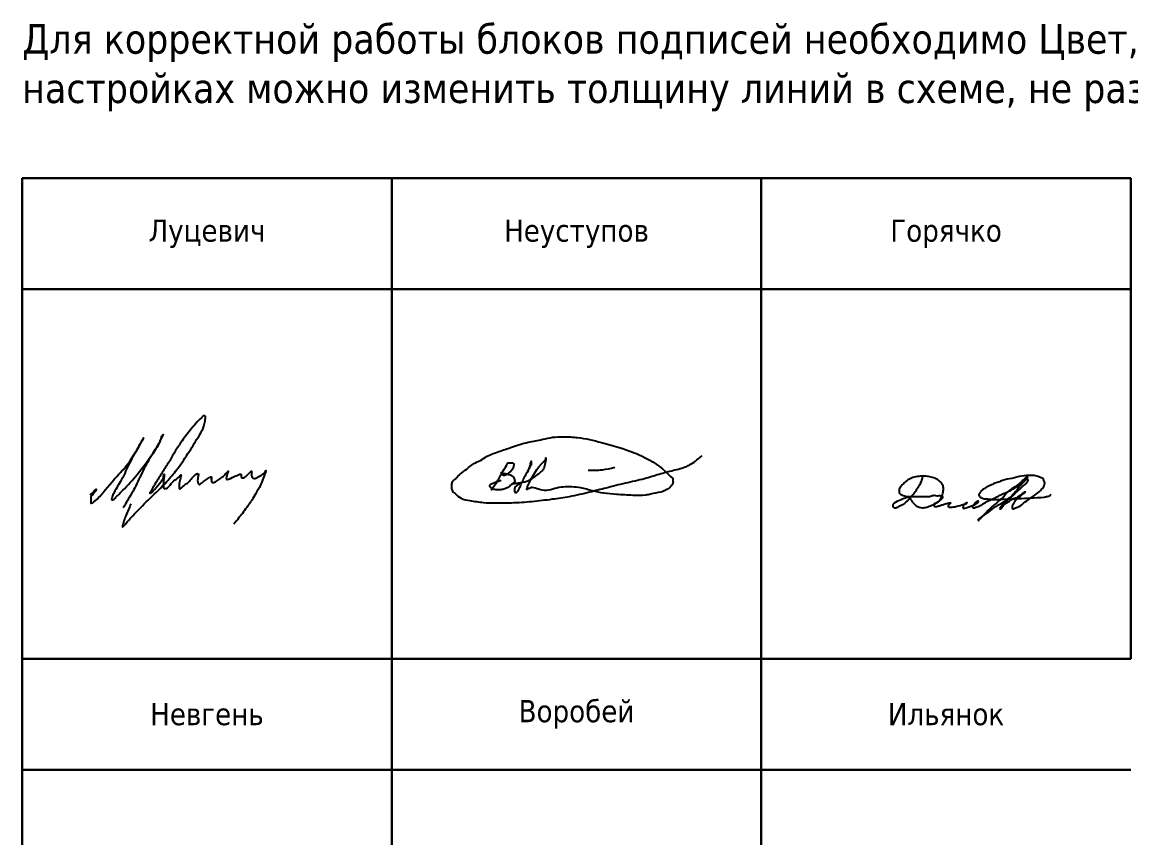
# Model space of a CAD drawing. Header units: millimetres. Extents: x 14 to 314, y 70 to 546.
# Drawn here: x 13.9 to 163.9, y 435.4 to 545.7 of the extents above; entities that cross this region are included whole.
import ezdxf

# ---------------------------------------------------------------- set-up
doc = ezdxf.new("R2010")
doc.units = ezdxf.units.MM
doc.layers.get('0').update_dxf_attribs({"lineweight": 30})
doc.layers.add('Подписи', color=143, linetype='Continuous', lineweight=25)
doc.styles.add('comments', font='tahoma.ttf')

# ---------------------------------------------------------------- blocks, each defined once
blk = doc.blocks.new('LMN_sign')
for points in [[(5.512730220399817, -1.20101698553276), (5.160676723576216, -1.962294980848469), (4.815808145902565, -2.81693748693624), (4.542787682367816, -3.571033490422224), (4.384723770511528, -4.181492423342092), (4.384723770511528, -4.271803930654869), (4.384723770511528, -4.309977192254678), (4.384723770511528, -4.329064168808031), (4.405254192154501, -4.317210924345886), (4.568227204207972, -4.154237912292444), (5.994548593045693, -2.551851731307579), (8.10040169280552, -0.4459986315477522), (10.34337491747743, 1.796974593124162), (11.70686851983146, 3.429116197795793), (13.42815816770326, 5.902067670507449), (14.71909065872137, 8.006362924823975), (15.15738647095509, 8.76551354035746), (15.36769741095145, 9.324140177875961), (15.53131834979467, 10.03724018813796), (15.5835229445363, 10.38556056831555), (15.5835229445363, 10.60508430991808), (15.48186008144967, 10.66377939128773), (15.41948194850062, 10.69979342313741), (15.28620153088218, 10.69979342313741), (15.17634291324316, 10.58993480549839), (15.03953475156089, 10.45312664381612), (13.56740058644959, 8.815120483110832), (12.27828668045549, 7.099062851256804), (11.44819419265923, 5.842232951747519), (10.65113934498683, 4.461693459159846), (9.743755545001022, 3.027141097027084), (8.835057736151839, 1.583369883320643), (8.395426952029652, 0.8219070286496617), (8.1615235206026, 0.4167744013532797), (8.066994762692957, 0.253045789877433), (8.16491130952295, 0.253045789877433), (8.238529429950887, 0.2955492315237507), (8.686938107664076, 0.7439579092369115), (9.571001818688273, 1.791660093508426), (9.742485336622394, 2.023976023331329), (9.9096843374912, 2.313573187810846), (9.944852479140991, 2.691797537442199), (10.00305757634385, 2.792611723057036), (10.00305757634385, 2.722279166544126), (9.961485852473743, 2.259514375831486), (9.922675007150701, 1.647113691221193), (9.922675007150701, 1.196308514286216), (9.922675007150701, 0.9420420773719798), (10.0823051213643, 0.8498795879599754), (10.79475009045404, 1.333220679157648), (11.4916794199828, 2.030150008686405), (12.16581990957752, 2.611674002941413), (12.27830916735462, 2.724163260718512), (12.27830916735462, 2.552997558427137), (12.0777844494753, 1.715246494128678), (12.01908336913243, 1.152926821869755), (12.08756796286571, 0.8350936028502929), (12.64522176195737, 1.245831480478728), (13.28794827896172, 1.716260243408669), (13.76244383027552, 2.288359899342481), (14.16593326323073, 2.691849332297693), (14.48819355599937, 2.877906399076778), (14.61359979899885, 2.877906399076778), (14.61359979899885, 2.542626336256717), (14.53533276923577, 2.126998121037218), (14.53533276923577, 1.740709165335375), (14.71585181255409, 1.428041010574304), (15.17740503851601, 1.694518889828771), (15.74847442396299, 2.107439536701463), (16.24735040884332, 2.414876507453158), (16.36628676670659, 2.43081115657435), (16.38468683921576, 2.202773427213657), (16.38468683921576, 1.974002194566651), (16.43985347716375, 1.729515049820407), (16.81651497193388, 1.729515049820407), (17.33625911117011, 2.029589468518168), (17.96606432830345, 2.497204006647053), (18.41510945280766, 2.946249131151262), (18.69877648350547, 3.229916161849076), (18.64509989495224, 3.136945583297916), (18.51105698331799, 2.772109161850267), (18.4230064401645, 2.380930560064485), (18.4230064401645, 2.151112353569943), (19.18122064771956, 2.346702345969902), (19.93454255989877, 2.684094149325233), (20.41392932922759, 2.762329869682276), (20.41392932922759, 2.468945572589519), (20.56621602926418, 2.316658872552921), (20.92513702703354, 2.426059690700981), (21.37517325619092, 2.802569354234834), (21.73464630022647, 3.162042398270387), (21.83210464821681, 3.218310001717384), (21.83210464821681, 3.037277206813314), (21.83210464821681, 2.660766851772337), (21.88880178370596, 2.36738255467958), (22.15735305018885, 2.212334408684455), (22.63723247787038, 2.391831476606285), (23.32846004669258, 2.790911899537093), (23.65768503097306, 3.120136883817537), (23.76519852110633, 3.306355711227411), (23.65197598725217, 2.876470708638976), (23.46120016954023, 2.348379250474636), (23.27015177954672, 1.876218262478915), (22.8788155533714, 1.025403939211287), (22.5490621289826, 0.454254254200066), (22.00378829966382, -0.4901877222177404), (21.16479378143072, -1.692746238962513), (20.58705151293293, -2.490757778278294), (20.06363947202749, -3.145982800653201), (19.42771864317274, -3.972348201994123)], [(0, 0), (0.4344452950711002, 0.4344452950711002), (0.7874575917641096, 0.7874575917641096), (0.3676737020574592, 0.0603705665932921), (0.09772438667749839, -0.2095787487866687), (0.09772438667749839, -0.6762198667751136), (0.09772438667749839, -1.110675051911358), (0.6747779846593289, -0.7775130017797096), (1.441290604281278, -0.01100038215776067), (3.887353694772173, 2.827451159551288), (5.599393122847687, 4.922124093791695), (7.106688997022559, 7.532837129901537), (7.059762538395688, 7.451558119340518), (6.428008407061043, 6.357327865977368), (5.178633095966688, 4.023599244210573), (4.097553250279361, 1.813216441602663), (3.129705112039261, 0.1368542921598817), (2.914527061888748, -0.4891049843179189), (2.914527061888748, -0.6720265682525906), (3.017004543464282, -0.6720265682525906), (3.225428746417464, -0.5516927985719349), (3.723364425593275, -0.05375711939615258), (4.414671674791123, 0.6375501298016957), (6.348580124291175, 2.763182497828438), (8.818822159059351, 6.179411685794662), (9.602843817953499, 7.674577168817336), (9.782966625714636, 8.077061360669518), (9.869880971223864, 8.197853712341612), (9.84543406761577, 8.155510433204654), (9.84543406761577, 8.147344608462845), (9.834937197652295, 8.129163496365663), (9.82527763897275, 8.11243264995403), (9.482830162244085, 7.350263688948871), (8.454358293117593, 5.559133438448612), (7.15834044049123, 3.314364670183437), (6.016782087797083, 0.9425821443485347), (5.070243864426601, -0.6968701498350924), (4.474307596999523, -1.729062043091744)]]:
    blk.add_spline(points, degree=3)
blk = doc.blocks.new('Goryachko')
blk.add_spline([(3.832521809357331, 4.1717154988537), (3.538703529859418, 3.159303717860794), (3.072646935666512, 2.410119032288563), (2.920671993044607, 2.146891967985695), (2.758565337622628, 1.934285498956029), (2.535668726562676, 1.660934346716346), (1.885982291514438, 0.9089163529201869), (1.571900639943465, 0.6355651695626534), (1.389530665975514, 0.4837034148608552), (1.105844045750558, 0.3014692718772949), (0.9437374438556674, 0.2204763505579734), (0.7411040978146559, 0.1192351600115558), (0.5891291551927225, 0.007869881528321798), (0.3763642034057852, -0.08324718996345837), (0.2142575479838058, -0.1338677852366601), (0.09267758318085839, -0.1439918731734906), (-0.08969239078712121, -0.04275071374487993), (-0.1302190814061532, 0.1496075171754967), (-0.1200874221331389, 0.2710969458311894), (-0.109955709333093, 0.3723381052597858), (-0.04916575369514931, 0.4735792958062035), (0.05215089256182637, 0.5646963361801767), (0.9437374438556674, 1.020281631403407), (1.761315580575882, 1.317555351177305), (1.974080532362819, 1.345902872083172), (2.087555159041955, 1.275034038700682), (2.101739514140377, 1.232512757341865), (2.21521414081954, 1.062427569671016), (2.328688821025736, 0.878168652665039), (2.598191086152241, 0.5379982773233394), (2.98116803148497, 0.1694804121935647), (3.392513633487482, -0.028952296383153), (3.789674880391573, -0.09982112976564395), (4.399601132609661, -0.01477853593021905), (5.08044899973865, 0.2403492455760698), (5.931508860413459, 0.6939097045412552), (6.413776130853989, 1.345902872083172), (6.626541082640898, 2.026243560530958), (6.669094040882044, 2.593194165355257), (6.498882100863341, 3.103449666132192), (6.002430528851477, 3.627878958479869), (5.364135619963605, 3.953875542250842), (4.62655038596796, 4.123960729921691), (4.0733615006165, 4.166482011280493), (3.53435691683643, 4.166482011280493), (2.711665712831376, 4.024744375633333), (1.974080532362819, 3.74126907322119), (1.534366273690523, 3.401098728997297), (1.066283358348443, 2.9900595513909), (0.7542280814537321, 2.5364990924257), (0.6549377563459302, 2.281371342037247), (0.6549377563459302, 2.224676269107675), (0.6974907145870759, 1.941200966695533), (0.8393340514630836, 1.756942049689556), (1.037914701678659, 1.629378174495329), (1.236495298367146, 1.544335580659904), (1.520181918592101, 1.459292986824465), (2.002449189032603, 1.416771705465663), (2.796771736367816, 1.402597913894908), (3.420882290157266, 1.402597913894908), (4.413785434180994, 1.416771705465663), (4.910237006192858, 1.459292986824465), (5.392504276633389, 1.586856862018706), (5.775481221966118, 1.515988028636201), (6.342854462416, 1.53016182020697), (6.555619414202909, 1.37425039298904), (6.513066402434674, 1.189991444865242), (6.286117149076404, 0.9490374549297229), (5.860587191975469, 0.637214631611684), (5.63363788509011, 0.5379982773233394), (5.378319975062055, 0.2970442873878056), (5.449241589972956, 0.0844378183581398), (5.761296866867667, 0.0844378183581398), (6.229379782209747, 0.2120016935523807), (6.669094040882044, 0.3537393603173484), (7.122992654652791, 0.4954769959645375), (7.435047931547501, 0.5521720688940803), (7.633628581763077, 0.5663458293470143), (7.605259925093293, 0.4954769959645375), (7.491785244887097, 0.4246081625820324), (7.364126263109483, 0.2545230060290038), (7.307388949769944, 0.09861157881107374), (7.321573304868366, 0.0560902974522719), (7.477600943315736, -0.0006047754772851022), (7.832209178451564, -0.01477853593021905), (8.215186123784292, 0.04191653699933795), (9.165536309566903, 0.2970442873878056), (9.463407284890252, 0.3820868812232163), (9.633619224908983, 0.4104344021290984), (9.747093905115207, 0.4387819230349663), (9.874752833365704, 0.5521720688940803), (9.818015520026137, 0.5521720688940803), (9.633619224908983, 0.4529557146057215), (9.534328899801181, 0.3679131207702824), (9.463407284890252, 0.2828705269348717), (9.349932604684028, 0.1553066517406307), (9.321563948014273, 0.027742776546404), (9.30737964644291, -0.028952296383153), (10.64192671324372, 0.2124817169750912), (10.79795435169109, 0.2550029983338931), (10.9256133334687, 0.3116980712634643), (11.38301020956783, 0.6939602087558825), (11.41137886623758, 0.7931765630442698), (11.35464149937096, 0.8073503234972037), (11.21279821602201, 0.7506552505676325), (11.11350789091426, 0.6797864171851415), (10.98584890913668, 0.5805700940146039), (10.85818992735906, 0.453006187702556), (10.77308395734974, 0.3537898334141829), (10.67379363224194, 0.2403997186729043), (10.61705631890237, 0.1270096039315831), (10.60287196380395, -0.04307555262144547), (10.68797798734039, -0.09977062555101668), (10.81563696911795, -0.1139443860039506), (10.97166460756532, -0.05724931307437942), (11.11350789091426, -0.01472803171556336), (11.35464149937096, 0.05614080166691338), (12.00712076335728, 0.4104849063437399), (12.71633728715605, 0.8215240839501377), (13.69974499478241, 1.262123505970138), (14.50825184368901, 1.701510204482375), (15.23165272258623, 1.999159236229644), (16.02597526992147, 2.396024653383108), (16.60753281194272, 2.707847476701133), (16.99050975727542, 3.019670300019158), (17.34511804593836, 3.274798050407625), (17.5578829977253, 3.416535717172621), (17.68554197950286, 3.558273352819754), (17.88412262971843, 3.714184748919877), (17.99759725639757, 3.82757486366117), (18.06851892483559, 4.04018133269085), (18.02596591306738, 4.096876405620378), (17.98341295482624, 4.111050166073312), (17.88412262971843, 4.054355093143784), (17.57206735282372, 3.7567060613965), (16.2671088783782, 2.665326195342331), (15.21746842101487, 1.885769121488366), (14.83449147568217, 1.389687381164364), (14.46569888544786, 1.07786455784634), (14.33803990367031, 0.9644744431050469), (13.6571919830142, 0.3975238693985403), (13.20329342277057, 0.01483221269803892), (12.97634411588521, -0.2119480167845609), (12.79194782076806, -0.3820332044554107), (12.38060221876552, -0.8072461425147281), (11.77067596654743, -1.388370476674154), (11.52954235809074, -1.572629424797952), (11.47280504475117, -1.615150706156754), (11.40188337631315, -1.657672018633363), (11.35933036454492, -1.728540820898047), (11.37351471964337, -1.771062133374684), (11.40188337631315, -1.813583414733486), (11.47280504475117, -1.785235893827618), (11.54372671318916, -1.671845779086297), (11.6430169847699, -1.558455664345018), (11.77067596654743, -1.445065549603711), (11.9267036049948, -1.30332788283873), (12.45152388720354, -0.9348100177089833), (13.50116434456683, -0.112731662496202), (14.01180027167715, 0.2132649212747708), (14.8486757772535, 0.6809991406928901), (15.50115504123983, 1.177080912134699), (15.98342225815324, 1.474729974999775), (16.35221490191464, 1.843247840129564), (16.4798738301651, 1.956637954870843), (16.67845448038068, 2.126723142541707), (16.90540378726607, 2.339329611571372), (17.18909040749099, 2.608631122412774), (17.57206735282372, 2.948801466636667), (17.8983069312898, 3.218103008595889), (18.0401502681658, 3.402361925601866), (18.12525623817518, 3.572447113272688), (18.0968875815054, 3.700010988466943), (17.98341295482624, 3.742532300943566), (17.81320096128044, 3.671663467561075), (17.44440837104617, 3.3031456024313), (17.118168739053, 2.934627706183733), (16.91958808883743, 2.693673716248199), (16.56497985370157, 2.225939465712244), (16.2671088783782, 1.914116673512041), (15.8699476314741, 1.460556183429034), (15.60044531282054, 1.134559599658076), (15.26002137925605, 0.836910567910806), (14.90541314412016, 0.4825664321161725), (14.69264813880616, 0.2557862026335727), (14.53662050035879, 0.09987480653346381), (14.40896151858124, -0.02768906866076293), (14.28130253680365, -0.1552529749728251), (14.28130253680365, -0.2544693292611839), (14.33803990367031, -0.2544693292611839), (14.46569888544786, -0.183600495878693), (14.59335781369836, -0.05603662068445203), (14.86286013235195, 0.2841337235394406), (15.00470341570087, 0.4400451507573564), (15.21746842101487, 0.5534352654986634), (15.43023337280184, 0.6809991406928901), (15.6571826796872, 0.8510843283637399), (16.2671088783782, 1.191254672587633), (16.63590146861247, 1.290471026876006), (16.86285077549783, 1.474729974999775), (17.10398443748164, 1.60229385019403), (17.27419637750037, 1.758205246294125), (17.48696132928728, 1.914116673512041), (17.64298896773465, 2.041680548706282), (17.71391063617267, 2.041680548706282), (17.71391063617267, 2.013333027800414), (17.48696132928728, 1.82907407967663), (17.30256503417013, 1.6731626524587), (17.14653739572279, 1.545598777264473), (16.91958808883743, 1.332992308234807), (16.66427017880935, 1.106212078752208), (16.52242684193334, 0.9786482035579809), (16.32384619171776, 0.7660417345283292), (16.18200290836882, 0.4967401925691064), (16.02597526992147, 0.2274386817277048), (15.98342225815324, 0.1565698483451996), (15.98342225815324, -0.04186286023151808), (16.01179091482305, -0.2261217772374948), (16.06852828168968, -0.2544693292611839), (16.25292457680683, -0.1977742563316269), (16.39476786015578, -0.126905422949136), (16.70682313705049, -0.04186286023151808), (17.51533003948418, 0.5109139841398616), (18.43731151506989, 1.177080912134699), (19.2458183639765, 1.772379006747059), (19.95503494130236, 2.396024653383108), (20.3096432299653, 2.906280185277865), (20.36638054330487, 3.260624289954691), (20.26709021819707, 3.572447113272688), (20.11106257974973, 3.841748655231925), (19.6713483210774, 4.04018133269085), (18.94794744218018, 4.266961562173435), (18.52241748507925, 4.266961562173435), (17.26001207592901, 4.181918999455803), (15.9266849448137, 3.870096176137793), (14.66427948213635, 3.600794634178555), (14.0969062416865, 3.359840644243064), (13.54371735633507, 3.1897554565722), (13.06145008589453, 2.934627706183733), (12.69265749566026, 2.764542518512869), (12.35223356209576, 2.566109841053958), (12.16783726697861, 2.452719726312665), (12.01180962853127, 2.353503372024306), (11.88415064675368, 2.225939465712244), (11.68556999653811, 2.027506788253348), (11.60046402652873, 1.914116673512041), (11.47280504475117, 1.744031485841191), (11.51535800299229, 1.503077495905657), (11.58627967143028, 1.37551362071143), (11.71393865320786, 1.30464478732894), (11.88415064675368, 1.233775953946449), (12.18202156854994, 1.120385839205142), (12.42315523053375, 1.106212078752208), (12.79194782076806, 1.063690797393406), (13.2742150376815, 1.035343245369731), (16.82029781725672, 1.148733360111009), (18.45149587016832, 1.233775953946449), (20.28456707752753, 1.347999808319855), (20.62499101109202, 1.404694881249412), (20.82357160778054, 1.447216162608228), (20.95123058955809, 1.475563683514096), (21.0505209146659, 1.532258756443653), (21.16399559487212, 1.617301319161257), (21.23491720978305, 1.730691465020385)], degree=3)
blk = doc.blocks.new('slava_sign')
for points in [[(0.6682631297574062, -5.611526605434847), (1.280196864758977, -4.999592870433275), (2.151521151762836, -4.324835358613655), (3.121317217692194, -3.589789681809407), (4.016515330889888, -3.153024171745074), (4.826455695456843, -2.652340594013253), (6.478307564863144, -1.970559627845091), (8.186768723689966, -1.380570685503244), (10.47804752225807, -0.6987897193351955), (12.44123347316349, -0.3030354156491057), (13.77337187798912, -0.03671462849649743), (15.22689278077746, 0.03801100226621656), (17.15582924044952, -0.06851772749905649), (20.39559069871734, -0.7289933626183256), (24.2062440211987, -1.89158192046375), (25.40315559545752, -2.372663348918195), (29.037230532894, -4.641716372477276), (29.98820082194607, -5.551200225189177), (30.02017196221868, -5.58315822176246), (30.0308286653335, -5.849479008915068), (30.06279980560589, -6.147758484147857), (29.83900079277055, -6.563218663163411), (29.3037099664466, -7.065592975540312), (28.99465423590846, -7.193426344847353), (28.76019748903036, -7.33191376269292), (28.41917061821982, -7.438441800951182), (27.02308890192126, -7.71541525362818), (26.36234856652982, -7.864554645491012), (24.64655338565035, -7.885860668046917), (22.42477769345692, -7.769369396755451), (20.71964024662043, -7.598923982336714), (19.1850162351891, -7.289991841579422), (17.58290664355081, -6.86334584513304), (16.35733939358556, -6.746165141350389), (15.18505772105027, -6.756817806874892), (14.08737503217503, -6.969874574898313), (12.94706449991236, -7.225542005019406), (11.87675398133797, -7.054719719278978), (11.01352803934083, -6.841663642762569), (10.83473418994527, -6.857907833988406), (10.71436200145831, -6.918070327072201), (10.47007741760672, -7.010082250128221), (10.27535779190111, -7.11271157185115), (10.31076089160752, -6.932225475613905), (10.47361762448463, -6.525248013118244), (12.59907267928634, -3.323221335146513), (12.80948199878162, -3.067516563646677), (12.85244798656504, -2.809823709486523), (12.82380365106678, -3.217837049486548), (12.73071084935759, -3.633008870077902), (12.5726675194835, -4.235563877847198), (12.35425716749569, -4.550521810709711), (11.84224469623928, -5.001483959736447), (11.36424150998369, -5.336242504388906), (10.69110632680758, -5.808678712175492), (10.30083099275862, -6.005527938844807), (9.094201890826525, -6.238166802442493), (8.441122381675541, -6.331755361486671), (8.41223371623255, -6.331889513847045), (8.194527488093627, -6.427510412000288), (7.749218122664388, -6.806695516164723), (7.299842777058302, -7.001998533154506), (6.778665355556086, -7.137186771044412), (6.33335599012662, -7.147078087348291), (5.834067232698317, -7.084530586579035), (5.491014588295911, -6.975721266687287), (5.299695994183139, -6.675670150488941), (5.299695994183139, -6.523995693918891), (5.504208405308873, -6.322863272815539), (5.926428075501462, -6.148107695189083), (6.325557019529469, -5.989839719256906), (6.803851958419273, -5.834868157252231)], [(0.6682631297574062, -5.611526605434847), (0.145843439970804, -6.208189973459412), (0.0811650768077925, -6.75234928856139), (0.1620135462255803, -7.199529585737878), (0.5662548623872681, -7.657485636687056), (1.396296261812722, -8.27707315367627), (2.592849073114621, -8.584172800850865), (4.374831895802799, -8.854400602622945), (6.007965204848006, -8.91366551960482), (8.196256354411162, -8.881338949793985), (10.9759270010602, -8.708498155084612), (13.72257083712725, -8.379499172337546), (16.06952490431445, -8.023279016051447), (18.79141409636554, -7.414467252834811), (21.00967329302625, -6.847205379959064), (23.62626143355806, -6.199956199464054), (26.20515575228615, -5.595821789678666), (28.18522727350387, -5.01342282830376), (30.14175342929252, -4.490814329239925), (31.91211872393569, -3.961062562739244), (33.45901387178719, -2.958947196688086), (33.99800160605059, -2.517155122151394)], [(5.464157882013069, -7.178910921152237), (5.995923965379916, -6.420161075473629), (6.48989931970732, -5.638560380573608), (7.085992219776472, -4.558306796654051), (7.656885114918168, -3.587843781076799), (7.714327394191969, -3.50213286991675), (7.769888229799108, -3.483619844183636), (7.908078978471394, -3.476499396477948), (8.289884207771365, -3.480771526799913), (8.45799248806702, -3.557671947116319), (8.509416209463097, -3.786257196607949), (8.418238872046004, -4.212055405457249), (8.080529527657518, -4.696492717442197), (7.717699559799939, -4.969901451470832), (7.131590166837441, -5.179141792293422), (6.972503537790317, -5.061967312073875), (6.849699390065098, -4.794139039634501), (6.86365403196919, -4.799718809716751), (6.966921062472011, -4.858306049826524), (7.195782962895237, -4.914103750648678), (8.074948083266918, -5.131714092348147), (8.4128172215012, -5.3531498508396), (8.541203844544953, -5.506593182347046), (8.630515202215747, -5.768841684704171), (8.605396640602976, -6.078517887006683), (8.312705551806943, -6.356206649813117)], [(9.610203755397123, -6.163332084858638), (9.166965822581005, -6.409453089388194), (8.832075035444632, -6.651508203972298), (8.600227567427055, -7.089266718106273), (8.615684271480632, -7.31072114728704), (8.744488420379184, -7.521875579519701), (8.945422480289835, -7.439473529413476), (9.203031809015101, -7.084116373878715), (9.476096810865783, -6.471254454091081), (10.16688354388521, -5.093762804499306), (10.8881878086454, -3.759885885187032), (10.90879606009798, -3.713535553166821), (10.89849193437158, -3.589932823760932), (10.8881878086454, -3.275776347525834), (10.80060016265179, -3.481780435530823), (10.65118776230065, -3.965890664699032), (10.36266605639662, -4.743555993192103)], [(18.57033489872288, -4.494530161167347), (20.50047207788805, -4.423072003798609), (22.16849202001242, -4.089602315937952)]]:
    blk.add_spline(points, degree=3)

msp = doc.modelspace()

# ---------------------------------------------------------------- linework, layer by layer
for p, q in [((13.88194736059269, 524.5795383758086), (63.88194736059268, 524.5795383758086)), ((13.88194736059269, 524.5795383758086), (13.88194736059268, 459.5795383758086)), ((63.88194736059268, 524.5795383758086), (63.88194736059265, 459.5795383758086)), ((63.88194736059268, 524.5795383758086), (113.8819473605927, 524.5795383758086)), ((63.88194736059268, 524.5795383758086), (63.88194736059266, 459.5795383758086)), ((113.8819473605927, 524.5795383758086), (113.8819473605926, 459.5795383758086)), ((113.8819473605927, 524.5795383758086), (163.8819473605927, 524.5795383758086)), ((113.8819473605927, 524.5795383758086), (113.8819473605927, 459.5795383758086)), ((163.8819473605927, 524.5795383758086), (163.8819473605926, 459.5795383758086)), ((13.88194736059269, 509.5795383758086), (63.88194736059268, 509.5795383758086)), ((63.88194736059268, 509.5795383758086), (113.8819473605927, 509.5795383758086)), ((113.8819473605927, 509.5795383758086), (163.8819473605927, 509.5795383758086)), ((13.88194736059268, 459.5795383758086), (63.88194736059265, 459.5795383758087)), ((13.88194736059268, 459.5795383758086), (63.88194736059266, 459.5795383758086)), ((13.88194736059268, 459.5795383758086), (13.88194736059267, 394.5795383758086)), ((63.88194736059266, 459.5795383758086), (113.8819473605926, 459.5795383758087)), ((63.88194736059267, 459.5795383758086), (63.88194736059263, 394.5795383758086)), ((63.88194736059266, 459.5795383758086), (113.8819473605926, 459.5795383758086)), ((63.88194736059266, 459.5795383758086), (63.88194736059265, 394.5795383758086)), ((113.8819473605927, 459.5795383758086), (163.8819473605926, 459.5795383758087)), ((113.8819473605927, 459.5795383758086), (113.8819473605926, 394.5795383758086)), ((113.8819473605927, 459.5795383758086), (163.8819473605927, 459.5795383758086)), ((113.8819473605927, 459.5795383758086), (113.8819473605926, 394.5795383758086)), ((13.88194736059268, 444.5795383758086), (63.88194736059266, 444.5795383758086)), ((63.88194736059266, 444.5795383758086), (113.8819473605926, 444.5795383758086)), ((113.8819473605927, 444.5795383758086), (163.8819473605927, 444.5795383758086))]:
    msp.add_line(p, q)

# ---------------------------------------------------------------- block references
at = {"layer": 'Подписи'}
for name, p in [('LMN_sign', (23.09206256258837, 481.7493738824778)), ('slava_sign', (71.87848209100764, 489.5808618350703)), ('Goryachko', (131.8614552399667, 480.1168833103038))]:
    msp.add_blockref(name, p, dxfattribs=at)

# ---------------------------------------------------------------- texts
at = {"style": 'comments'}
for s, insert, char_height, width, attachment_point in [('Для корректной работы блоков подписей необходимо Цвет, Толщину линий, Тип линий задавать По блоку. При таких настройках можно изменить толщину линий в схеме, не разбивая блок. Рекомендуемая толщина линии 0,3 мм.', (13.88194736059269, 539.5316222391514), 4, 300, 4), ('{\\fTahoma|b0|i0|c204|p34;Луцевич}', (38.88194736059269, 517.0795383758086), 3, 50, 5), ('{\\fTahoma|b0|i0|c204|p34;Неуступов}', (88.88194736059269, 517.0795383758086), 3, 50, 5), ('{\\fTahoma|b0|i0|c204|p34;Горячко}', (138.8819473605927, 517.0795383758086), 3, 50, 5), ('{\\fTahoma|b0|i0|c204|p34;Невгень}', (38.88194736059269, 452.0795383758086), 3, 50, 5), ('{\\fTahoma|b0|i0|c204|p34;Воробей}', (88.88194736059269, 452.0795383758086), 3, 50, 5), ('{\\fTahoma|b0|i0|c204|p34;Ильянок}', (138.8819473605927, 452.0795383758086), 3, 50, 5)]:
    msp.add_mtext(s, dxfattribs=dict(at, insert=insert, char_height=char_height, width=width, attachment_point=attachment_point))

doc.saveas('drawing.dxf')
